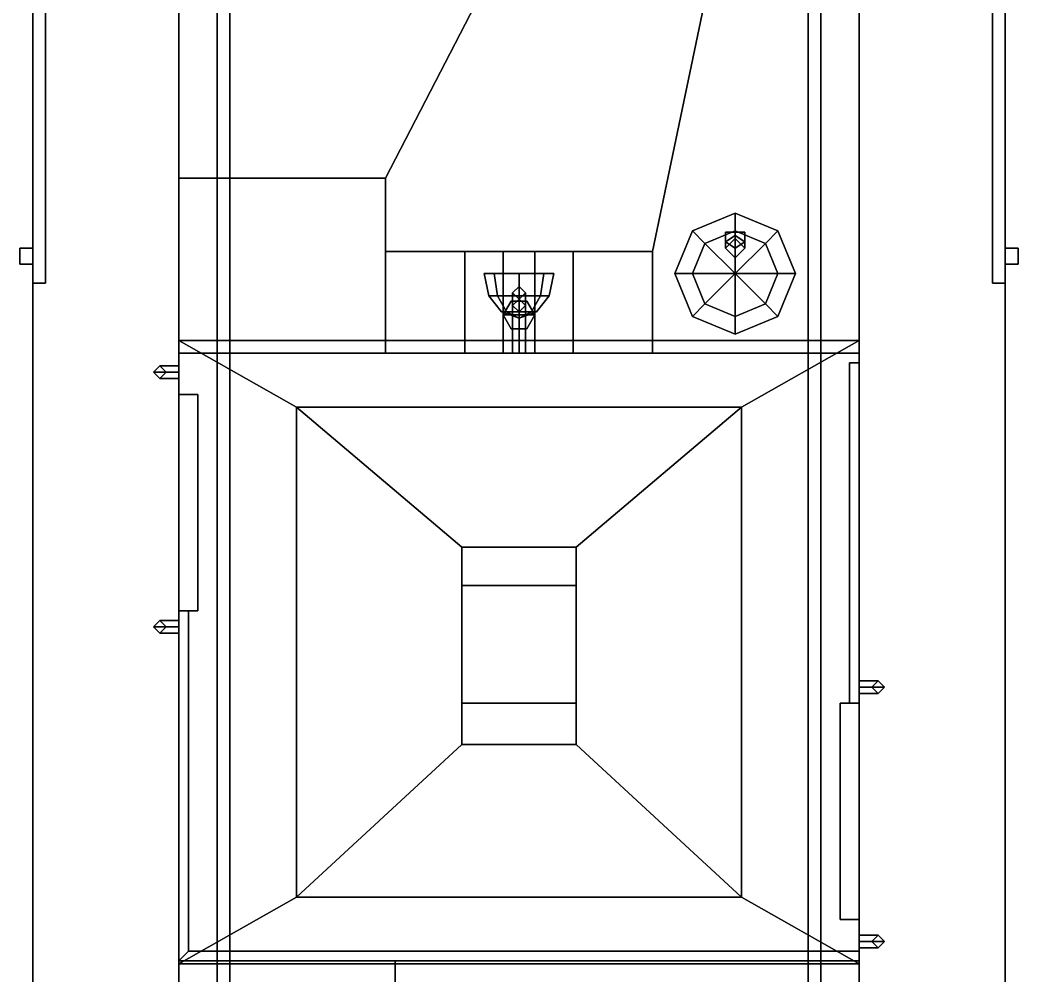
# Model space of a CAD drawing. Extents: x -1.6 to 1.6, y -5.1 to 5.1.
# Drawn here: x -1.57 to 1.57, y -0.905 to 2.098 of the extents above; entities that cross this region are included whole.
import ezdxf

# ---------------------------------------------------------------- set-up
doc = ezdxf.new("R2010")
doc.units = 0
doc.layers.get('0').update_dxf_attribs({"linetype": 'CONTINUOUS'})
doc.layers.add('CAB', color=4, linetype='CONTINUOUS')
doc.layers.add('SIDES', color=3, linetype='CONTINUOUS')

msp = doc.modelspace()

# ---------------------------------------------------------------- linework, layer by layer
for points in [[(-1.53, 4.48, 0.73), (-1.53, -4.48, 0.73), (-1.53, -4.53, 0.82), (-1.53, 4.53, 0.82)], [(-1.53, 4.53, 0.82), (-1.53, -4.53, 0.82), (-1.07, -4.48, 0.82), (-1.07, 4.48, 0.82)], [(1.07, -4.48, 0.82), (1.53, -4.53, 0.82), (1.53, 4.53, 0.82), (1.07, 4.48, 0.82)], [(1.53, -4.53, 0.82), (1.53, -4.48, 0.73), (1.53, 4.48, 0.73), (1.53, 4.53, 0.82)], [(1.53, 4.48, 0.73), (1.53, -4.48, 0.73), (-1.53, -4.48, 0.73), (-1.53, 4.48, 0.73)], [(-1.07, 4.48, 0.82), (-1.07, 1.6, 0.82), (-0.42, 1.6, 0.82), (1.07, 4.48, 0.82)], [(-0.95, 4.48, 0.62), (-0.95, -4.48, 0.62), (-0.95, -4.48, 0.73), (-0.95, 4.48, 0.73)], [(-0.91, 4.48, 0.62), (-0.91, -4.48, 0.62), (-0.95, -4.48, 0.62), (-0.95, 4.48, 0.62)], [(-0.91, -4.48, 0.73), (-0.91, -4.48, 0.62), (-0.91, 4.48, 0.62), (-0.91, 4.48, 0.73)], [(-0.42, 1.6, 0.82), (-0.42, 1.37, 0.82), (0.42, 1.37, 0.82), (1.07, 4.48, 0.82)], [(0.42, 1.37, 0.82), (0.42, 1.05, 0.82), (1.07, 1.05, 0.82), (1.07, 4.48, 0.82)], [(0.95, 4.48, 0.62), (0.95, -4.48, 0.62), (0.91, -4.48, 0.62), (0.91, 4.48, 0.62)], [(0.91, 4.48, 0.62), (0.91, -4.48, 0.62), (0.91, -4.48, 0.73), (0.91, 4.48, 0.73)], [(0.95, -4.48, 0.73), (0.95, -4.48, 0.62), (0.95, 4.48, 0.62), (0.95, 4.48, 0.73)], [(-0.42, 1.6, 1.7), (-0.42, 1.6, 0.82), (-1.07, 1.6, 0.82), (-1.07, 1.6, 1.7)], [(-1.07, 1.6, 1.7), (-1.07, 1.05, 1.7), (-0.42, 1.05, 1.7), (-0.42, 1.6, 1.7)], [(-1.07, 1.6, 0.82), (-1.07, 1.05, 0.82), (-1.07, 1.05, 1.7), (-1.07, 1.6, 1.7)], [(-0.42, 1.37, 1.7), (-0.42, 1.37, 0.82), (-0.42, 1.6, 0.82), (-0.42, 1.6, 1.7)], [(0.42, 1.37, 1.75), (0.42, 1.37, 0.82), (-0.42, 1.37, 0.82), (-0.42, 1.37, 1.75)], [(0.17, 1.37, 1.85), (0.42, 1.37, 1.75), (-0.42, 1.37, 1.75), (-0.17, 1.37, 1.85)], [(-0.42, 1.37, 1.75), (-0.42, 1.05, 1.75), (-0.17, 1.05, 1.85), (-0.17, 1.37, 1.85)], [(-0.42, 1.37, 1.7), (-0.42, 1.05, 1.7), (-0.42, 1.05, 1.75), (-0.42, 1.37, 1.75)], [(-0.17, 1.05, 1.85), (-0.05, 1.05, 1.87), (-0.05, 1.37, 1.87), (-0.17, 1.37, 1.85)], [(-0.17, 1.37, 1.85), (-0.05, 1.37, 1.87), (0.05, 1.37, 1.87), (0.17, 1.37, 1.85)], [(-0.05, 1.37, 1.87), (-0.05, 1.05, 1.87), (0.05, 1.05, 1.87), (0.05, 1.37, 1.87)], [(0.05, 1.37, 1.87), (0.05, 1.05, 1.87), (0.17, 1.05, 1.85), (0.17, 1.37, 1.85)], [(0.17, 1.05, 1.85), (0.42, 1.05, 1.75), (0.42, 1.37, 1.75), (0.17, 1.37, 1.85)], [(0.42, 1.05, 1.75), (0.42, 1.05, 0.82), (0.42, 1.37, 0.82), (0.42, 1.37, 1.75)], [(-0.025, 1.2133, 1.87), (-0.05, 1.17, 1.87), (-0.05, 1.17, 1.9), (-0.025, 1.2133, 1.9)], [(0.025, 1.2133, 1.9), (-0.025, 1.2133, 1.9), (-0.05, 1.17, 1.9), (0.05, 1.17, 1.9)], [(0.025, 1.2133, 1.87), (-0.025, 1.2133, 1.87), (-0.025, 1.2133, 1.9), (0.025, 1.2133, 1.9)], [(0.05, 1.17, 1.87), (0.025, 1.2133, 1.87), (0.025, 1.2133, 1.9), (0.05, 1.17, 1.9)], [(-0.05, 1.17, 1.87), (-0.025, 1.1267, 1.87), (-0.025, 1.1267, 1.9), (-0.05, 1.17, 1.9)], [(0.05, 1.17, 1.9), (-0.05, 1.17, 1.9), (-0.025, 1.1267, 1.9), (0.025, 1.1267, 1.9)], [(0.025, 1.1267, 1.87), (0.05, 1.17, 1.87), (0.05, 1.17, 1.9), (0.025, 1.1267, 1.9)], [(-0.025, 1.1267, 1.87), (0.025, 1.1267, 1.87), (0.025, 1.1267, 1.9), (-0.025, 1.1267, 1.9)], [(-1.07, -0.86, 0.82), (-1.07, -1.64, 0.82), (-1.07, -1.64, 1.7), (-1.07, -0.86, 1.7)], [(-1.07, -0.86, 1.7), (-1.07, -1.64, 1.7), (-0.39, -1.64, 1.7), (-0.39, -0.86, 1.7)], [(-0.39, -1.64, 1.7), (-0.39, -1.64, 0.82), (-0.39, -0.86, 0.82), (-0.39, -0.86, 1.7)], [(-0.39, -0.86, 0.82), (-0.39, -1.64, 0.82), (1.07, -4.48, 0.82), (1.07, -0.86, 0.82)]]:
    msp.add_3dface(points)
at = {"layer": 'CAB'}
for points in [[(0.68, 1.4344, 2.43), (0.68, 1.49, 2.38), (0.5456, 1.4344, 2.38), (0.585, 1.395, 2.43)], [(0.68, 1.49, 0.82), (0.5456, 1.4344, 0.82), (0.5456, 1.4344, 2.38), (0.68, 1.49, 2.38)], [(0.775, 1.395, 2.43), (0.8144, 1.4344, 2.38), (0.68, 1.49, 2.38), (0.68, 1.4344, 2.43)], [(0.8144, 1.4344, 0.82), (0.68, 1.49, 0.82), (0.68, 1.49, 2.38), (0.8144, 1.4344, 2.38)], [(0.585, 1.395, 2.43), (0.5456, 1.4344, 2.38), (0.49, 1.3, 2.38), (0.5456, 1.3, 2.43)], [(0.5456, 1.4344, 0.82), (0.49, 1.3, 0.82), (0.49, 1.3, 2.38), (0.5456, 1.4344, 2.38)], [(0.68, 1.3, 2.45), (0.68, 1.4344, 2.43), (0.585, 1.395, 2.43), (0.68, 1.3, 2.45)], [(0.68, 1.42, 2.76), (0.65, 1.4, 2.79), (0.65, 1.43, 2.8), (0.68, 1.43, 2.76)], [(0.65, 1.4, 2.79), (0.68, 1.38, 2.82), (0.68, 1.43, 2.84), (0.65, 1.43, 2.8)], [(0.65, 1.43, 2.8), (0.68, 1.43, 2.84), (0.71, 1.43, 2.8), (0.68, 1.43, 2.76)], [(0.68, 1.41, 2.75), (0.65, 1.38, 2.75), (0.65, 1.4, 2.79), (0.68, 1.42, 2.76)], [(0.68, 1.3, 2.45), (0.775, 1.395, 2.43), (0.68, 1.4344, 2.43), (0.68, 1.3, 2.45)], [(0.71, 1.4, 2.79), (0.68, 1.42, 2.76), (0.68, 1.43, 2.76), (0.71, 1.43, 2.8)], [(0.68, 1.38, 2.82), (0.71, 1.4, 2.79), (0.71, 1.43, 2.8), (0.68, 1.43, 2.84)], [(0.71, 1.38, 2.75), (0.68, 1.41, 2.75), (0.68, 1.42, 2.76), (0.71, 1.4, 2.79)], [(0.8144, 1.3, 2.43), (0.87, 1.3, 2.38), (0.8144, 1.4344, 2.38), (0.775, 1.395, 2.43)], [(0.87, 1.3, 0.82), (0.8144, 1.4344, 0.82), (0.8144, 1.4344, 2.38), (0.87, 1.3, 2.38)], [(0.68, 1.3, 2.45), (0.585, 1.395, 2.43), (0.5456, 1.3, 2.43), (0.68, 1.3, 2.45)], [(0.68, 1.41, 2.43), (0.65, 1.38, 2.43), (0.65, 1.38, 2.75), (0.68, 1.41, 2.75)], [(0.65, 1.38, 2.75), (0.68, 1.35, 2.75), (0.68, 1.38, 2.82), (0.65, 1.4, 2.79)], [(0.71, 1.38, 2.43), (0.68, 1.41, 2.43), (0.68, 1.41, 2.75), (0.71, 1.38, 2.75)], [(0.68, 1.35, 2.75), (0.71, 1.38, 2.75), (0.71, 1.4, 2.79), (0.68, 1.38, 2.82)], [(0.68, 1.3, 2.45), (0.8144, 1.3, 2.43), (0.775, 1.395, 2.43), (0.68, 1.3, 2.45)], [(0.65, 1.38, 2.43), (0.68, 1.35, 2.44), (0.68, 1.35, 2.75), (0.65, 1.38, 2.75)], [(0.68, 1.35, 2.44), (0.71, 1.38, 2.43), (0.71, 1.38, 2.75), (0.68, 1.35, 2.75)], [(0.0778, 1.3, 2.7022), (0, 1.3, 2.67), (-0.0778, 1.3, 2.7022), (-0.11, 1.3, 2.78)], [(0.11, 1.3, 2.78), (0.0778, 1.3, 2.7022), (-0.11, 1.3, 2.78), (-0.0778, 1.3, 2.8578)], [(-0.0953, 1.23, 2.78), (-0.11, 1.3, 2.78), (-0.0778, 1.3, 2.7022), (-0.0674, 1.23, 2.7126)], [(-0.0674, 1.23, 2.8474), (-0.0778, 1.3, 2.8578), (-0.11, 1.3, 2.78), (-0.0953, 1.23, 2.78)], [(0.0778, 1.3, 2.8578), (0.11, 1.3, 2.78), (-0.0778, 1.3, 2.8578), (0, 1.3, 2.89)], [(-0.0674, 1.23, 2.7126), (-0.0778, 1.3, 2.7022), (0, 1.3, 2.67), (0, 1.23, 2.6847)], [(0, 1.23, 2.8753), (0, 1.3, 2.89), (-0.0778, 1.3, 2.8578), (-0.0674, 1.23, 2.8474)], [(0, 1.23, 2.6847), (0, 1.3, 2.67), (0.0778, 1.3, 2.7022), (0.0674, 1.23, 2.7126)], [(0.0674, 1.23, 2.8474), (0.0778, 1.3, 2.8578), (0, 1.3, 2.89), (0, 1.23, 2.8753)], [(0.0674, 1.23, 2.7126), (0.0778, 1.3, 2.7022), (0.11, 1.3, 2.78), (0.0953, 1.23, 2.78)], [(0.0953, 1.23, 2.78), (0.11, 1.3, 2.78), (0.0778, 1.3, 2.8578), (0.0674, 1.23, 2.8474)], [(0.5456, 1.3, 2.43), (0.49, 1.3, 2.38), (0.5456, 1.1656, 2.38), (0.585, 1.205, 2.43)], [(0.49, 1.3, 0.82), (0.5456, 1.1656, 0.82), (0.5456, 1.1656, 2.38), (0.49, 1.3, 2.38)], [(0.68, 1.3, 2.45), (0.5456, 1.3, 2.43), (0.585, 1.205, 2.43), (0.68, 1.3, 2.45)], [(0.68, 1.3, 2.45), (0.585, 1.205, 2.43), (0.68, 1.1656, 2.43), (0.68, 1.3, 2.45)], [(0.68, 1.3, 2.45), (0.68, 1.1656, 2.43), (0.775, 1.205, 2.43), (0.68, 1.3, 2.45)], [(0.68, 1.3, 2.45), (0.775, 1.205, 2.43), (0.8144, 1.3, 2.43), (0.68, 1.3, 2.45)], [(0.775, 1.205, 2.43), (0.8144, 1.1656, 2.38), (0.87, 1.3, 2.38), (0.8144, 1.3, 2.43)], [(0.8144, 1.1656, 0.82), (0.87, 1.3, 0.82), (0.87, 1.3, 2.38), (0.8144, 1.1656, 2.38)], [(0, 1.22, 2.64), (-0.02, 1.2, 2.66), (-0.02, 1.24, 2.7), (0, 1.26, 2.68)], [(0.02, 1.2, 2.66), (0, 1.22, 2.64), (0, 1.26, 2.68), (0.02, 1.24, 2.7)], [(-0.055, 1.18, 2.78), (-0.0953, 1.23, 2.78), (-0.0674, 1.23, 2.7126), (-0.0389, 1.18, 2.7411)], [(-0.0389, 1.18, 2.8189), (-0.0674, 1.23, 2.8474), (-0.0953, 1.23, 2.78), (-0.055, 1.18, 2.78)], [(-0.0389, 1.18, 2.7411), (-0.0674, 1.23, 2.7126), (0, 1.23, 2.6847), (0, 1.18, 2.725)], [(0, 1.18, 2.835), (0, 1.23, 2.8753), (-0.0674, 1.23, 2.8474), (-0.0389, 1.18, 2.8189)], [(-0.02, 1.2, 2.66), (0, 1.18, 2.68), (0, 1.22, 2.71), (-0.02, 1.24, 2.7)], [(0, 1.18, 2.68), (0.02, 1.2, 2.66), (0.02, 1.24, 2.7), (0, 1.22, 2.71)], [(0, 1.18, 2.725), (0, 1.23, 2.6847), (0.0674, 1.23, 2.7126), (0.0389, 1.18, 2.7411)], [(0.0389, 1.18, 2.8189), (0.0674, 1.23, 2.8474), (0, 1.23, 2.8753), (0, 1.18, 2.835)], [(0.0389, 1.18, 2.7411), (0.0674, 1.23, 2.7126), (0.0953, 1.23, 2.78), (0.055, 1.18, 2.78)], [(0.055, 1.18, 2.78), (0.0953, 1.23, 2.78), (0.0674, 1.23, 2.8474), (0.0389, 1.18, 2.8189)], [(0, 1.05, 2.64), (-0.02, 1.05, 2.66), (-0.02, 1.2, 2.66), (0, 1.22, 2.64)], [(-0.02, 1.05, 2.66), (0, 1.05, 2.68), (0, 1.18, 2.68), (-0.02, 1.2, 2.66)], [(0.02, 1.05, 2.66), (0, 1.05, 2.64), (0, 1.22, 2.64), (0.02, 1.2, 2.66)], [(0, 1.05, 2.68), (0.02, 1.05, 2.66), (0.02, 1.2, 2.66), (0, 1.18, 2.68)], [(0.585, 1.205, 2.43), (0.5456, 1.1656, 2.38), (0.68, 1.11, 2.38), (0.68, 1.1656, 2.43)], [(0.68, 1.1656, 2.43), (0.68, 1.11, 2.38), (0.8144, 1.1656, 2.38), (0.775, 1.205, 2.43)], [(0, 1.16, 2.78), (-0.055, 1.18, 2.78), (-0.0389, 1.18, 2.7411), (0, 1.16, 2.78)], [(0, 1.16, 2.78), (-0.0389, 1.18, 2.8189), (-0.055, 1.18, 2.78), (0, 1.16, 2.78)], [(0, 1.16, 2.78), (-0.0389, 1.18, 2.7411), (0, 1.18, 2.725), (0, 1.16, 2.78)], [(0, 1.16, 2.78), (0, 1.18, 2.835), (-0.0389, 1.18, 2.8189), (0, 1.16, 2.78)], [(0, 1.16, 2.78), (0.0389, 1.18, 2.7411), (0.055, 1.18, 2.78), (0, 1.16, 2.78)], [(0, 1.16, 2.78), (0, 1.18, 2.725), (0.0389, 1.18, 2.7411), (0, 1.16, 2.78)], [(0, 1.16, 2.78), (0.0389, 1.18, 2.8189), (0, 1.18, 2.835), (0, 1.16, 2.78)], [(0, 1.16, 2.78), (0.055, 1.18, 2.78), (0.0389, 1.18, 2.8189), (0, 1.16, 2.78)], [(0.5456, 1.1656, 0.82), (0.68, 1.11, 0.82), (0.68, 1.11, 2.38), (0.5456, 1.1656, 2.38)], [(0.68, 1.11, 0.82), (0.8144, 1.1656, 0.82), (0.8144, 1.1656, 2.38), (0.68, 1.11, 2.38)], [(-1.07, 1.09, 2.75), (-1.07, -0.87, 2.75), (-1.07, -0.87, 2.8), (-1.07, 1.09, 2.8)], [(1.07, 1.09, 2.8), (1.07, 1.09, 2.75), (-1.07, 1.09, 2.75), (-1.07, 1.09, 2.8)], [(-1.07, 1.09, 2.8), (-1.07, -0.87, 2.8), (-0.7, -0.66, 2.87), (-0.7, 0.88, 2.87)], [(0.7, 0.88, 2.87), (1.07, 1.09, 2.8), (-1.07, 1.09, 2.8), (-0.7, 0.88, 2.87)], [(0.7, -0.66, 2.87), (1.07, -0.87, 2.8), (1.07, 1.09, 2.8), (0.7, 0.88, 2.87)], [(1.07, -0.87, 2.8), (1.07, -0.87, 2.75), (1.07, 1.09, 2.75), (1.07, 1.09, 2.8)], [(1.07, 1.05, 2.75), (0.05, 1.05, 1.87), (-0.05, 1.05, 1.87), (-1.07, 1.05, 2.75)], [(-1.07, 1.05, 0.82), (-1.07, 0.92, 0.94), (-1.07, 0.92, 2.75), (-1.07, 1.05, 2.75)], [(-1.07, 1.05, 0.82), (-1.07, -0.86, 0.82), (-1.07, 0.24, 0.94), (-1.07, 0.92, 0.94)], [(-0.42, 1.05, 1.75), (-0.42, 1.05, 1.7), (-1.07, 1.05, 1.7), (-1.07, 1.05, 2.75)], [(-0.17, 1.05, 1.85), (-0.42, 1.05, 1.75), (-1.07, 1.05, 2.75)], [(-0.05, 1.05, 1.87), (-0.17, 1.05, 1.85), (-1.07, 1.05, 2.75)], [(0.17, 1.05, 1.85), (0.05, 1.05, 1.87), (1.07, 1.05, 2.75)], [(0.42, 1.05, 1.75), (0.17, 1.05, 1.85), (1.07, 1.05, 2.75)], [(1.07, 1.05, 2.75), (1.07, 1.05, 0.82), (0.42, 1.05, 0.82), (0.42, 1.05, 1.75)], [(1.07, -0.05, 1.88), (1.07, -0.05, 0.94), (1.07, 1.05, 0.82), (1.07, 1.02, 1.88)], [(1.07, -0.73, 0.94), (1.07, -0.86, 0.82), (1.07, 1.05, 0.82), (1.07, -0.05, 0.94)], [(1.07, 1.02, 2.75), (1.07, 1.02, 1.88), (1.07, 1.05, 0.82), (1.07, 1.05, 2.75)], [(-1.13, 1.01, 1.08), (-1.15, 0.99, 1.06), (-1.15, 0.99, 1.85), (-1.13, 1.01, 1.83)], [(-1.07, 1.01, 1.08), (-1.07, 0.99, 1.06), (-1.15, 0.99, 1.06), (-1.13, 1.01, 1.08)], [(-1.07, 0.99, 1.85), (-1.07, 1.01, 1.83), (-1.13, 1.01, 1.83), (-1.15, 0.99, 1.85)], [(-1.11, 0.99, 1.1), (-1.13, 1.01, 1.08), (-1.13, 1.01, 1.83), (-1.11, 0.99, 1.81)], [(-1.07, 0.99, 1.1), (-1.07, 1.01, 1.08), (-1.13, 1.01, 1.08), (-1.11, 0.99, 1.1)], [(-1.07, 1.01, 1.83), (-1.07, 0.99, 1.81), (-1.11, 0.99, 1.81), (-1.13, 1.01, 1.83)], [(1.04, -0.05, 2.75), (1.04, -0.05, 1.88), (1.04, 1.02, 1.88), (1.04, 1.02, 2.75)], [(1.04, -0.05, 1.88), (1.07, -0.05, 1.88), (1.07, 1.02, 1.88), (1.04, 1.02, 1.88)], [(1.04, 1.02, 2.75), (1.04, 1.02, 1.88), (1.07, 1.02, 1.88), (1.07, 1.02, 2.75)], [(-1.15, 0.99, 1.06), (-1.13, 0.97, 1.08), (-1.13, 0.97, 1.83), (-1.15, 0.99, 1.85)], [(-1.07, 0.99, 1.06), (-1.07, 0.97, 1.08), (-1.13, 0.97, 1.08), (-1.15, 0.99, 1.06)], [(-1.07, 0.97, 1.83), (-1.07, 0.99, 1.85), (-1.15, 0.99, 1.85), (-1.13, 0.97, 1.83)], [(-1.13, 0.97, 1.08), (-1.11, 0.99, 1.1), (-1.11, 0.99, 1.81), (-1.13, 0.97, 1.83)], [(-1.07, 0.97, 1.08), (-1.07, 0.99, 1.1), (-1.11, 0.99, 1.1), (-1.13, 0.97, 1.08)], [(-1.07, 0.99, 1.81), (-1.07, 0.97, 1.83), (-1.13, 0.97, 1.83), (-1.11, 0.99, 1.81)], [(-1.07, 0.92, 0.94), (-1.07, 0.24, 0.94), (-1.01, 0.24, 0.94), (-1.01, 0.92, 0.94)], [(-1.07, 0.92, 0.94), (-1.01, 0.92, 0.94), (-1.01, 0.92, 2.75), (-1.07, 0.92, 2.75)], [(-1.01, 0.92, 0.94), (-1.01, 0.24, 0.94), (-1.01, 0.24, 2.75), (-1.01, 0.92, 2.75)], [(-0.7, -0.66, 2.87), (-0.18, -0.18, 2.94), (-0.18, 0.44, 2.94), (-0.7, 0.88, 2.87)], [(-0.7, 0.88, 2.87), (-0.18, 0.44, 2.94), (0.18, 0.44, 2.94), (0.7, 0.88, 2.87)], [(0.18, 0.44, 2.94), (0.18, -0.18, 2.94), (0.7, -0.66, 2.87), (0.7, 0.88, 2.87)], [(-0.18, 0.44, 2.94), (-0.18, -0.18, 2.94), (-0.18, -0.18, 3.02), (-0.18, 0.44, 3.02)], [(0.18, 0.44, 3.02), (0.18, 0.44, 2.94), (-0.18, 0.44, 2.94), (-0.18, 0.44, 3.02)], [(0.18, 0.32, 3.16), (0.18, 0.44, 3.02), (-0.18, 0.44, 3.02), (-0.18, 0.32, 3.16)], [(-0.18, 0.44, 3.02), (-0.18, -0.18, 3.02), (-0.18, -0.05, 3.16), (-0.18, 0.32, 3.16)], [(0.18, -0.18, 3.02), (0.18, -0.18, 2.94), (0.18, 0.44, 2.94), (0.18, 0.44, 3.02)], [(0.18, -0.05, 3.16), (0.18, -0.18, 3.02), (0.18, 0.44, 3.02), (0.18, 0.32, 3.16)], [(-0.18, 0.32, 3.16), (-0.18, -0.05, 3.16), (0.18, -0.05, 3.16), (0.18, 0.32, 3.16)], [(-1.07, 0.24, 0.94), (-1.07, -0.86, 0.82), (-1.07, -0.86, 1.88), (-1.07, 0.24, 1.88)], [(-1.07, 0.24, 1.88), (-1.07, -0.86, 1.88), (-1.04, -0.83, 1.88), (-1.04, 0.24, 1.88)], [(-1.07, 0.24, 0.94), (-1.07, 0.24, 1.88), (-1.04, 0.24, 1.88), (-1.01, 0.24, 0.94)], [(-1.04, 0.24, 1.88), (-1.04, -0.83, 1.88), (-1.04, -0.83, 2.75), (-1.04, 0.24, 2.75)], [(-1.04, 0.24, 1.88), (-1.04, 0.24, 2.75), (-1.01, 0.24, 2.75), (-1.01, 0.24, 0.94)], [(-1.13, 0.21, 1.08), (-1.15, 0.19, 1.06), (-1.15, 0.19, 1.85), (-1.13, 0.21, 1.83)], [(-1.07, 0.21, 1.08), (-1.07, 0.19, 1.06), (-1.15, 0.19, 1.06), (-1.13, 0.21, 1.08)], [(-1.07, 0.19, 1.85), (-1.07, 0.21, 1.83), (-1.13, 0.21, 1.83), (-1.15, 0.19, 1.85)], [(-1.15, 0.19, 1.06), (-1.13, 0.17, 1.08), (-1.13, 0.17, 1.83), (-1.15, 0.19, 1.85)], [(-1.07, 0.19, 1.06), (-1.07, 0.17, 1.08), (-1.13, 0.17, 1.08), (-1.15, 0.19, 1.06)], [(-1.07, 0.17, 1.83), (-1.07, 0.19, 1.85), (-1.15, 0.19, 1.85), (-1.13, 0.17, 1.83)], [(-1.11, 0.19, 1.1), (-1.13, 0.21, 1.08), (-1.13, 0.21, 1.83), (-1.11, 0.19, 1.81)], [(-1.07, 0.19, 1.1), (-1.07, 0.21, 1.08), (-1.13, 0.21, 1.08), (-1.11, 0.19, 1.1)], [(-1.07, 0.21, 1.83), (-1.07, 0.19, 1.81), (-1.11, 0.19, 1.81), (-1.13, 0.21, 1.83)], [(-1.13, 0.17, 1.08), (-1.11, 0.19, 1.1), (-1.11, 0.19, 1.81), (-1.13, 0.17, 1.83)], [(-1.07, 0.17, 1.08), (-1.07, 0.19, 1.1), (-1.11, 0.19, 1.1), (-1.13, 0.17, 1.08)], [(-1.07, 0.19, 1.81), (-1.07, 0.17, 1.83), (-1.13, 0.17, 1.83), (-1.11, 0.19, 1.81)], [(1.07, 0.02, 1.08), (1.07, 0, 1.1), (1.11, 0, 1.1), (1.13, 0.02, 1.08)], [(1.07, 0, 1.06), (1.07, 0.02, 1.08), (1.13, 0.02, 1.08), (1.15, 0, 1.06)], [(1.07, 0.02, 1.83), (1.07, 0, 1.85), (1.15, 0, 1.85), (1.13, 0.02, 1.83)], [(1.07, 0, 1.81), (1.07, 0.02, 1.83), (1.13, 0.02, 1.83), (1.11, 0, 1.81)], [(1.07, -0.02, 1.08), (1.07, 0, 1.06), (1.15, 0, 1.06), (1.13, -0.02, 1.08)], [(1.07, 0, 1.1), (1.07, -0.02, 1.08), (1.13, -0.02, 1.08), (1.11, 0, 1.1)], [(1.07, -0.02, 1.83), (1.07, 0, 1.81), (1.11, 0, 1.81), (1.13, -0.02, 1.83)], [(1.07, 0, 1.85), (1.07, -0.02, 1.83), (1.13, -0.02, 1.83), (1.15, 0, 1.85)], [(1.13, 0.02, 1.08), (1.11, 0, 1.1), (1.11, 0, 1.81), (1.13, 0.02, 1.83)], [(1.11, 0, 1.1), (1.13, -0.02, 1.08), (1.13, -0.02, 1.83), (1.11, 0, 1.81)], [(1.15, 0, 1.06), (1.13, 0.02, 1.08), (1.13, 0.02, 1.83), (1.15, 0, 1.85)], [(1.13, -0.02, 1.08), (1.15, 0, 1.06), (1.15, 0, 1.85), (1.13, -0.02, 1.83)], [(-0.18, -0.05, 3.16), (-0.18, -0.18, 3.02), (0.18, -0.18, 3.02), (0.18, -0.05, 3.16)], [(1.01, -0.73, 2.75), (1.01, -0.73, 0.94), (1.01, -0.05, 0.94), (1.01, -0.05, 2.75)], [(1.01, -0.05, 0.94), (1.01, -0.73, 0.94), (1.07, -0.73, 0.94), (1.07, -0.05, 0.94)], [(1.01, -0.05, 2.75), (1.01, -0.05, 0.94), (1.04, -0.05, 1.88), (1.04, -0.05, 2.75)], [(1.01, -0.05, 0.94), (1.07, -0.05, 0.94), (1.07, -0.05, 1.88), (1.04, -0.05, 1.88)], [(0.7, -0.66, 2.87), (0.18, -0.18, 2.94), (-0.18, -0.18, 2.94), (-0.7, -0.66, 2.87)], [(-0.18, -0.18, 3.02), (-0.18, -0.18, 2.94), (0.18, -0.18, 2.94), (0.18, -0.18, 3.02)], [(-0.7, -0.66, 2.87), (-1.07, -0.87, 2.8), (1.07, -0.87, 2.8), (0.7, -0.66, 2.87)], [(1.07, -0.73, 2.75), (1.07, -0.73, 0.94), (1.01, -0.73, 0.94), (1.01, -0.73, 2.75)], [(1.07, -0.86, 1.88), (1.07, -0.86, 0.82), (1.07, -0.73, 0.94), (1.07, -0.83, 1.88)], [(1.07, -0.83, 2.75), (1.07, -0.83, 1.88), (1.07, -0.73, 0.94), (1.07, -0.73, 2.75)], [(1.07, -0.78, 1.08), (1.07, -0.8, 1.1), (1.11, -0.8, 1.1), (1.13, -0.78, 1.08)], [(1.07, -0.8, 1.06), (1.07, -0.78, 1.08), (1.13, -0.78, 1.08), (1.15, -0.8, 1.06)], [(1.07, -0.78, 1.83), (1.07, -0.8, 1.85), (1.15, -0.8, 1.85), (1.13, -0.78, 1.83)], [(1.07, -0.8, 1.81), (1.07, -0.78, 1.83), (1.13, -0.78, 1.83), (1.11, -0.8, 1.81)], [(1.13, -0.78, 1.08), (1.11, -0.8, 1.1), (1.11, -0.8, 1.81), (1.13, -0.78, 1.83)], [(1.15, -0.8, 1.06), (1.13, -0.78, 1.08), (1.13, -0.78, 1.83), (1.15, -0.8, 1.85)], [(1.07, -0.82, 1.08), (1.07, -0.8, 1.06), (1.15, -0.8, 1.06), (1.13, -0.82, 1.08)], [(1.07, -0.8, 1.1), (1.07, -0.82, 1.08), (1.13, -0.82, 1.08), (1.11, -0.8, 1.1)], [(1.07, -0.82, 1.83), (1.07, -0.8, 1.81), (1.11, -0.8, 1.81), (1.13, -0.82, 1.83)], [(1.07, -0.8, 1.85), (1.07, -0.82, 1.83), (1.13, -0.82, 1.83), (1.15, -0.8, 1.85)], [(1.11, -0.8, 1.1), (1.13, -0.82, 1.08), (1.13, -0.82, 1.83), (1.11, -0.8, 1.81)], [(1.13, -0.82, 1.08), (1.15, -0.8, 1.06), (1.15, -0.8, 1.85), (1.13, -0.82, 1.83)], [(-1.04, -0.83, 1.88), (-1.07, -0.86, 1.88), (1.07, -0.86, 1.88), (1.07, -0.83, 1.88)], [(-1.04, -0.83, 2.75), (-1.04, -0.83, 1.88), (1.07, -0.83, 1.88), (1.07, -0.83, 2.75)], [(-1.07, -0.86, 1.88), (-1.07, -0.86, 1.7), (-0.39, -0.86, 1.7), (1.07, -0.86, 1.88)], [(-1.07, -0.87, 2.8), (-1.07, -0.87, 2.75), (1.07, -0.87, 2.75), (1.07, -0.87, 2.8)], [(-0.39, -0.86, 1.7), (-0.39, -0.86, 0.82), (1.07, -0.86, 0.82), (1.07, -0.86, 1.88)]]:
    msp.add_3dface(points, dxfattribs=at)
at = {"layer": 'SIDES'}
for points in [[(-1.53, 4.46, 1.09), (-1.53, 1.27, 1.09), (-1.49, 1.27, 1.09), (-1.49, 4.46, 1.09)], [(-1.53, 4.46, 0.82), (-1.53, 1.27, 0.82), (-1.53, 1.27, 1.09), (-1.53, 4.46, 1.09)], [(-1.49, 1.27, 1.09), (-1.49, 1.27, 0.82), (-1.49, 4.46, 0.82), (-1.49, 4.46, 1.09)], [(1.49, 4.46, 0.82), (1.49, 1.27, 0.82), (1.49, 1.27, 1.09), (1.49, 4.46, 1.09)], [(1.49, 4.46, 1.09), (1.49, 1.27, 1.09), (1.53, 1.27, 1.09), (1.53, 4.46, 1.09)], [(1.53, 1.27, 1.09), (1.53, 1.27, 0.82), (1.53, 4.46, 0.82), (1.53, 4.46, 1.09)], [(-1.53, 1.38, 1.06), (-1.53, 1.38, 0.82), (-1.57, 1.38, 0.82), (-1.57, 1.38, 1.06)], [(-1.57, 1.38, 0.82), (-1.57, 1.33, 0.82), (-1.57, 1.33, 1.06), (-1.57, 1.38, 1.06)], [(-1.57, 1.38, 1.06), (-1.57, 1.33, 1.06), (-1.53, 1.33, 1.06), (-1.53, 1.38, 1.06)], [(1.53, 1.38, 1.06), (1.53, 1.33, 1.06), (1.57, 1.33, 1.06), (1.57, 1.38, 1.06)], [(1.57, 1.38, 1.06), (1.57, 1.38, 0.82), (1.53, 1.38, 0.82), (1.53, 1.38, 1.06)], [(1.57, 1.33, 1.06), (1.57, 1.33, 0.82), (1.57, 1.38, 0.82), (1.57, 1.38, 1.06)], [(-1.57, 1.33, 1.06), (-1.57, 1.33, 0.82), (-1.53, 1.33, 0.82), (-1.53, 1.33, 1.06)], [(1.53, 1.33, 1.06), (1.53, 1.33, 0.82), (1.57, 1.33, 0.82), (1.57, 1.33, 1.06)], [(-1.53, 1.27, 1.09), (-1.53, 1.27, 0.82), (-1.49, 1.27, 0.82), (-1.49, 1.27, 1.09)], [(1.49, 1.27, 1.09), (1.49, 1.27, 0.82), (1.53, 1.27, 0.82), (1.53, 1.27, 1.09)]]:
    msp.add_3dface(points, dxfattribs=at)

doc.saveas('drawing.dxf')
